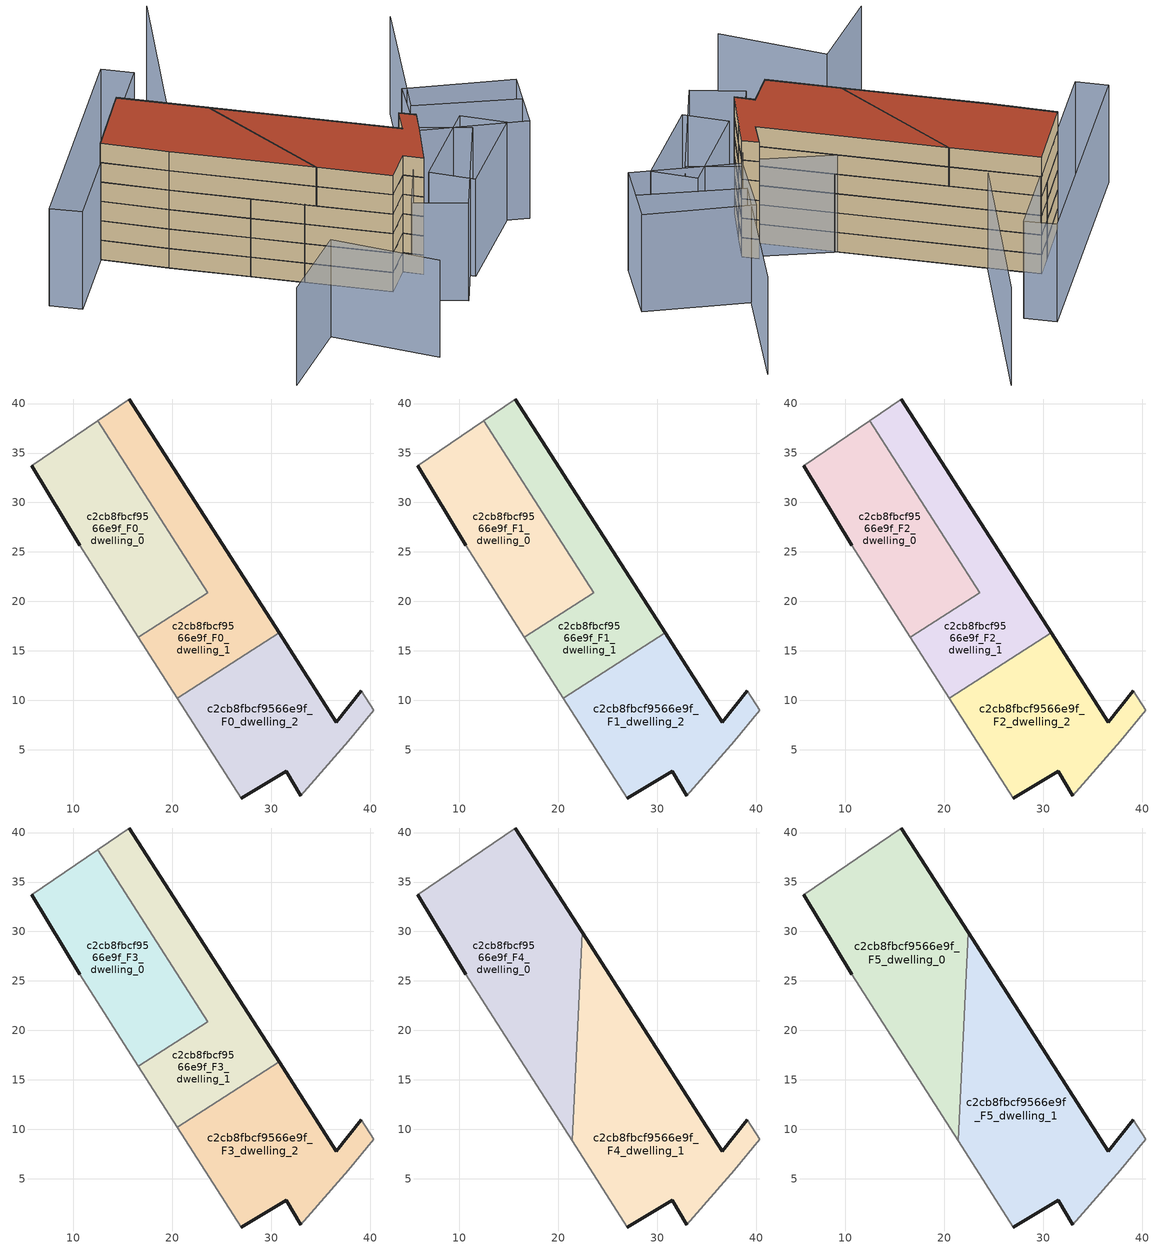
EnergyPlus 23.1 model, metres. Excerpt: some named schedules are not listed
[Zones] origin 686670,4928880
c2cb8fbcf9566e9f_F0_dwelling_0
 floor ground (EU_floor_Construction): 23.59,20.9 12.45,38.26 5.78,33.7 10.64,25.66 16.57,16.39 z0
 wall outside (EU_wall_Construction): 10.64,25.66 5.78,33.7 z0:3
 wall adiabatic (EU_wall_Construction): 5.78,33.7 12.45,38.26 / 16.57,16.39 10.64,25.66 z0:3
 wall to c2cb8fbcf9566e9f_F0_dwelling_1 (EU_wall_Construction): 12.45,38.26 23.59,20.9 16.57,16.39 z0:3
c2cb8fbcf9566e9f_F0_dwelling_1
 floor ground (EU_floor_Construction): 30.8,16.82 15.66,40.46 12.45,38.26 23.59,20.9 16.57,16.39 20.52,10.23 z0
 wall outside (EU_wall_Construction): 15.66,40.46 30.8,16.82 z0:3
 wall adiabatic (EU_wall_Construction): 12.45,38.26 15.66,40.46 / 20.52,10.23 16.57,16.39 z0:3
 wall to c2cb8fbcf9566e9f_F0_dwelling_2 (EU_wall_Construction): 30.8,16.82 20.52,10.23 z0:3
c2cb8fbcf9566e9f_F0_dwelling_2
 floor ground (EU_floor_Construction): 37.79,5.89 40.38,9.02 39.11,10.99 36.59,7.77 30.8,16.82 20.52,10.23 26.98,0.14 31.54,2.83 32.99,0.36 z0
 wall outside (EU_wall_Construction): 30.8,16.82 36.59,7.77 39.11,10.99 / 32.99,0.36 31.54,2.83 26.98,0.14 z0:3
 wall adiabatic (EU_wall_Construction): 39.11,10.99 40.38,9.02 37.79,5.89 32.99,0.36 / 26.98,0.14 20.52,10.23 z0:3
c2cb8fbcf9566e9f_F1_dwelling_0
 floor to c2cb8fbcf9566e9f_F0_dwelling_0 (EU_floor_Construction): 23.59,20.9 12.45,38.26 5.78,33.7 10.64,25.66 16.57,16.39 z3
 wall outside (EU_wall_Construction): 10.64,25.66 5.78,33.7 z3:6
 wall adiabatic (EU_wall_Construction): 5.78,33.7 12.45,38.26 / 16.57,16.39 10.64,25.66 z3:6
 wall to c2cb8fbcf9566e9f_F1_dwelling_1 (EU_wall_Construction): 12.45,38.26 23.59,20.9 16.57,16.39 z3:6
c2cb8fbcf9566e9f_F1_dwelling_1
 floor to c2cb8fbcf9566e9f_F0_dwelling_1 (EU_floor_Construction): 30.8,16.82 15.66,40.46 12.45,38.26 23.59,20.9 16.57,16.39 20.52,10.23 z3
 wall outside (EU_wall_Construction): 15.66,40.46 30.8,16.82 z3:6
 wall adiabatic (EU_wall_Construction): 12.45,38.26 15.66,40.46 / 20.52,10.23 16.57,16.39 z3:6
 wall to c2cb8fbcf9566e9f_F1_dwelling_2 (EU_wall_Construction): 30.8,16.82 20.52,10.23 z3:6
c2cb8fbcf9566e9f_F1_dwelling_2
 floor to c2cb8fbcf9566e9f_F0_dwelling_2 (EU_floor_Construction): 37.79,5.89 40.38,9.02 39.11,10.99 36.59,7.77 30.8,16.82 20.52,10.23 26.98,0.14 31.54,2.83 32.99,0.36 z3
 wall outside (EU_wall_Construction): 30.8,16.82 36.59,7.77 39.11,10.99 / 32.99,0.36 31.54,2.83 26.98,0.14 z3:6
 wall adiabatic (EU_wall_Construction): 39.11,10.99 40.38,9.02 37.79,5.89 32.99,0.36 / 26.98,0.14 20.52,10.23 z3:6
c2cb8fbcf9566e9f_F2_dwelling_0
 floor to c2cb8fbcf9566e9f_F1_dwelling_0 (EU_floor_Construction): 23.59,20.9 12.45,38.26 5.78,33.7 10.64,25.66 16.57,16.39 z6
 wall outside (EU_wall_Construction): 10.64,25.66 5.78,33.7 z6:9
 wall adiabatic (EU_wall_Construction): 5.78,33.7 12.45,38.26 / 16.57,16.39 10.64,25.66 z6:9
 wall to c2cb8fbcf9566e9f_F2_dwelling_1 (EU_wall_Construction): 12.45,38.26 23.59,20.9 16.57,16.39 z6:9
c2cb8fbcf9566e9f_F2_dwelling_1
 floor to c2cb8fbcf9566e9f_F1_dwelling_1 (EU_floor_Construction): 30.8,16.82 15.66,40.46 12.45,38.26 23.59,20.9 16.57,16.39 20.52,10.23 z6
 wall outside (EU_wall_Construction): 15.66,40.46 30.8,16.82 z6:9
 wall adiabatic (EU_wall_Construction): 12.45,38.26 15.66,40.46 / 20.52,10.23 16.57,16.39 z6:9
 wall to c2cb8fbcf9566e9f_F2_dwelling_2 (EU_wall_Construction): 30.8,16.82 20.52,10.23 z6:9
c2cb8fbcf9566e9f_F2_dwelling_2
 floor to c2cb8fbcf9566e9f_F1_dwelling_2 (EU_floor_Construction): 37.79,5.89 40.38,9.02 39.11,10.99 36.59,7.77 30.8,16.82 20.52,10.23 26.98,0.14 31.54,2.83 32.99,0.36 z6
 wall outside (EU_wall_Construction): 30.8,16.82 36.59,7.77 39.11,10.99 / 32.99,0.36 31.54,2.83 26.98,0.14 z6:9
 wall adiabatic (EU_wall_Construction): 39.11,10.99 40.38,9.02 37.79,5.89 32.99,0.36 / 26.98,0.14 20.52,10.23 z6:9
c2cb8fbcf9566e9f_F3_dwelling_0
 floor to c2cb8fbcf9566e9f_F2_dwelling_0 (EU_floor_Construction): 23.59,20.9 12.45,38.26 5.78,33.7 10.64,25.66 16.57,16.39 z9
 wall outside (EU_wall_Construction): 10.64,25.66 5.78,33.7 z9:12
 wall adiabatic (EU_wall_Construction): 5.78,33.7 12.45,38.26 / 16.57,16.39 10.64,25.66 z9:12
 wall to c2cb8fbcf9566e9f_F3_dwelling_1 (EU_wall_Construction): 12.45,38.26 23.59,20.9 16.57,16.39 z9:12
c2cb8fbcf9566e9f_F3_dwelling_1
 floor to c2cb8fbcf9566e9f_F2_dwelling_1 (EU_floor_Construction): 30.8,16.82 15.66,40.46 12.45,38.26 23.59,20.9 16.57,16.39 20.52,10.23 z9
 wall outside (EU_wall_Construction): 15.66,40.46 30.8,16.82 z9:12
 wall adiabatic (EU_wall_Construction): 12.45,38.26 15.66,40.46 / 20.52,10.23 16.57,16.39 z9:12
 wall to c2cb8fbcf9566e9f_F3_dwelling_2 (EU_wall_Construction): 30.8,16.82 20.52,10.23 z9:12
c2cb8fbcf9566e9f_F3_dwelling_2
 floor to c2cb8fbcf9566e9f_F2_dwelling_2 (EU_floor_Construction): 37.79,5.89 40.38,9.02 39.11,10.99 36.59,7.77 30.8,16.82 20.52,10.23 26.98,0.14 31.54,2.83 32.99,0.36 z9
 wall outside (EU_wall_Construction): 30.8,16.82 36.59,7.77 39.11,10.99 / 32.99,0.36 31.54,2.83 26.98,0.14 z9:12
 wall adiabatic (EU_wall_Construction): 39.11,10.99 40.38,9.02 37.79,5.89 32.99,0.36 / 26.98,0.14 20.52,10.23 z9:12
c2cb8fbcf9566e9f_F4_dwelling_0
 floor to c2cb8fbcf9566e9f_F3_dwelling_0 (EU_floor_Construction): 21.94,19.83 22.1,23.23 12.45,38.26 5.78,33.7 10.64,25.66 16.57,16.39 z12
 floor to c2cb8fbcf9566e9f_F3_dwelling_1 (EU_floor_Construction): 21.51,10.86 21.94,19.83 16.57,16.39 20.52,10.23 z12; 22.1,23.23 22.41,29.91 15.66,40.46 12.45,38.26 z12
 floor to c2cb8fbcf9566e9f_F3_dwelling_2 (EU_floor_Construction): 21.41,8.84 21.51,10.86 20.52,10.23 z12
 wall outside (EU_wall_Construction): 15.66,40.46 22.42,29.91 / 10.64,25.66 5.78,33.7 z12:15
 wall to c2cb8fbcf9566e9f_F4_dwelling_1 (EU_wall_Construction): 22.42,29.91 21.41,8.84 z12:15
 wall adiabatic (EU_wall_Construction): 21.41,8.84 10.64,25.66 / 5.78,33.7 15.66,40.46 z12:15
c2cb8fbcf9566e9f_F4_dwelling_1
 floor to c2cb8fbcf9566e9f_F3_dwelling_1 (EU_floor_Construction): 30.8,16.82 22.41,29.91 22.1,23.23 23.59,20.9 21.94,19.83 21.51,10.86 z12
 floor to c2cb8fbcf9566e9f_F3_dwelling_2 (EU_floor_Construction): 37.79,5.89 40.38,9.02 39.11,10.99 36.59,7.77 30.8,16.82 21.51,10.86 21.41,8.84 26.98,0.14 31.54,2.83 32.99,0.36 z12
 floor to c2cb8fbcf9566e9f_F3_dwelling_0 (EU_floor_Construction): 23.59,20.9 22.1,23.23 21.94,19.83 z12
 wall outside (EU_wall_Construction): 22.42,29.91 36.59,7.77 39.11,10.99 / 32.99,0.36 31.54,2.83 26.98,0.14 z12:15
 wall adiabatic (EU_wall_Construction): 26.98,0.14 21.41,8.84 / 39.11,10.99 40.38,9.02 37.79,5.89 32.99,0.36 z12:15
c2cb8fbcf9566e9f_F5_dwelling_0
 floor to c2cb8fbcf9566e9f_F4_dwelling_0 (EU_floor_Construction): 21.41,8.84 22.42,29.91 15.66,40.46 5.78,33.7 10.64,25.66 z15
 wall outside (EU_wall_Construction): 15.66,40.46 22.42,29.91 / 10.64,25.66 5.78,33.7 z15:18
 wall to c2cb8fbcf9566e9f_F5_dwelling_1 (EU_wall_Construction): 22.42,29.91 21.41,8.84 z15:18
 wall adiabatic (EU_wall_Construction): 21.41,8.84 10.64,25.66 / 5.78,33.7 15.66,40.46 z15:18
 roof outside (EU_roof_Construction): 15.66,40.46 22.42,29.91 21.41,8.84 10.64,25.66 5.78,33.7 z18
c2cb8fbcf9566e9f_F5_dwelling_1
 floor to c2cb8fbcf9566e9f_F4_dwelling_1 (EU_floor_Construction): 37.79,5.89 40.38,9.02 39.11,10.99 36.59,7.77 22.42,29.91 21.41,8.84 26.98,0.14 31.54,2.83 32.99,0.36 z15
 wall outside (EU_wall_Construction): 22.42,29.91 36.59,7.77 39.11,10.99 / 32.99,0.36 31.54,2.83 26.98,0.14 z15:18
 wall adiabatic (EU_wall_Construction): 26.98,0.14 21.41,8.84 / 39.11,10.99 40.38,9.02 37.79,5.89 32.99,0.36 z15:18
 roof outside (EU_roof_Construction): 22.42,29.91 36.59,7.77 39.11,10.99 40.38,9.02 37.79,5.89 32.99,0.36 31.54,2.83 26.98,0.14 21.41,8.84 z18
shading: 0.9,-7.49 12.96,-2.02 / 12.96,-2.02 19.32,-16.04 / 56.7,5.29 45.11,14.62 / 45.11,14.62 59.55,32.58 / 40.38,9.02 15.68,29.49 / 15.68,29.49 38.96,57.57 / 50.89,2.46 37.54,-4.86 / 37.54,-4.86 34.42,0.83 / 34.42,0.83 47.76,8.16 / 47.76,8.16 50.89,2.46 / 27.29,-3 41.57,10.28 / 41.57,10.28 46.72,4.75 / 46.72,4.75 32.44,-8.53 / 32.44,-8.53 27.29,-3 / 47.32,18.46 59.72,9.42 / 59.72,9.42 53.28,0.57 / 53.28,0.57 40.88,9.61 / 40.88,9.61 47.32,18.46 / -7.44,30.21 23,50.51 / 23,50.51 25.5,46.76 / 25.5,46.76 -4.94,26.46 / -4.94,26.46 -7.44,30.21 z0:15
[Building]
EU S2 Campaign: North Axis=0; Terrain=City; Solar Distribution=FullExterior
[Site:Location]
Bologna: Latitude=44.5; Longitude=11.25; Time Zone=1; Elevation=37
[SizingPeriod:WeatherFileDays]
AnnualSizingPeriod: Begin Month=1; Begin Day of Month=1; End Month=12; End Day of Month=31; Day of Week for Start Day=Monday; Use Weather File Daylight Saving Period=No; Use Weather File Rain and Snow Indicators=No
[MATERIAL]
EU_InternalMass_Material: Roughness=MediumRough; Thickness=0.1; Conductivity=1; Density=1800; Specific Heat=900; Thermal Absorptance=0.9; Solar Absorptance=0.7; Visible Absorptance=0.7
[MATERIAL:NOMASS] Roughness=MediumRough; Thermal Absorptance=0.9; Solar Absorptance=0.7; Visible Absorptance=0.7
Name | Thermal Resistance
EU_wall_NoMass | 0.905828
EU_roof_NoMass | 0.37593
EU_floor_NoMass | 0.67114
[CONSTRUCTION]
EU_wall_Construction: EU_wall_NoMass
EU_roof_Construction: EU_roof_NoMass
EU_floor_Construction: EU_floor_NoMass
EU_InternalMass_Construction: EU_InternalMass_Material
[ZONE] Type=1; Multiplier=1; Ceiling Height=autocalculate; Floor Area=autocalculate; Part of Total Floor Area=Yes
Name | Volume
c2cb8fbcf9566e9f_F0_dwelling_0; c2cb8fbcf9566e9f_F1_dwelling_0; c2cb8fbcf9566e9f_F2_dwelling_0; c2cb8fbcf9566e9f_F3_dwelling_0 | 508.948
c2cb8fbcf9566e9f_F4_dwelling_0; c2cb8fbcf9566e9f_F5_dwelling_0 | 763.447
c2cb8fbcf9566e9f_F0_dwelling_1; c2cb8fbcf9566e9f_F1_dwelling_1; c2cb8fbcf9566e9f_F2_dwelling_1; c2cb8fbcf9566e9f_F3_dwelling_1 | 508.972
c2cb8fbcf9566e9f_F4_dwelling_1; c2cb8fbcf9566e9f_F5_dwelling_1 | 763.485
c2cb8fbcf9566e9f_F0_dwelling_2; c2cb8fbcf9566e9f_F1_dwelling_2; c2cb8fbcf9566e9f_F2_dwelling_2; c2cb8fbcf9566e9f_F3_dwelling_2 | 508.969
[INTERNALMASS] Construction=EU_InternalMass_Construction
Name | Zone or ZoneList | Surface Area
c2cb8fbcf9566e9f_F0_dwelling_0_EU_InternalMass | c2cb8fbcf9566e9f_F0_dwelling_0 | 169.65
c2cb8fbcf9566e9f_F0_dwelling_1_EU_InternalMass | c2cb8fbcf9566e9f_F0_dwelling_1 | 169.657
c2cb8fbcf9566e9f_F0_dwelling_2_EU_InternalMass | c2cb8fbcf9566e9f_F0_dwelling_2 | 169.655
c2cb8fbcf9566e9f_F1_dwelling_0_EU_InternalMass | c2cb8fbcf9566e9f_F1_dwelling_0 | 169.65
c2cb8fbcf9566e9f_F1_dwelling_1_EU_InternalMass | c2cb8fbcf9566e9f_F1_dwelling_1 | 169.657
c2cb8fbcf9566e9f_F1_dwelling_2_EU_InternalMass | c2cb8fbcf9566e9f_F1_dwelling_2 | 169.655
c2cb8fbcf9566e9f_F2_dwelling_0_EU_InternalMass | c2cb8fbcf9566e9f_F2_dwelling_0 | 169.65
c2cb8fbcf9566e9f_F2_dwelling_1_EU_InternalMass | c2cb8fbcf9566e9f_F2_dwelling_1 | 169.657
c2cb8fbcf9566e9f_F2_dwelling_2_EU_InternalMass | c2cb8fbcf9566e9f_F2_dwelling_2 | 169.655
c2cb8fbcf9566e9f_F3_dwelling_0_EU_InternalMass | c2cb8fbcf9566e9f_F3_dwelling_0 | 169.65
c2cb8fbcf9566e9f_F3_dwelling_1_EU_InternalMass | c2cb8fbcf9566e9f_F3_dwelling_1 | 169.657
c2cb8fbcf9566e9f_F3_dwelling_2_EU_InternalMass | c2cb8fbcf9566e9f_F3_dwelling_2 | 169.655
c2cb8fbcf9566e9f_F4_dwelling_0_EU_InternalMass | c2cb8fbcf9566e9f_F4_dwelling_0 | 254.483
c2cb8fbcf9566e9f_F4_dwelling_1_EU_InternalMass | c2cb8fbcf9566e9f_F4_dwelling_1 | 254.495
c2cb8fbcf9566e9f_F5_dwelling_0_EU_InternalMass | c2cb8fbcf9566e9f_F5_dwelling_0 | 254.483
c2cb8fbcf9566e9f_F5_dwelling_1_EU_InternalMass | c2cb8fbcf9566e9f_F5_dwelling_1 | 254.495
[OTHEREQUIPMENT] Fuel Type=Electricity; Design Level Calculation Method=Watts/Area; Power per Zone Floor Area=1; Fraction Latent=0; Fraction Radiant=0; Fraction Lost=0; Carbon Dioxide Generation Rate=0; EndUse Subcategory=EU_Step8_InternalGains
Name | Zone or ZoneList or Space or SpaceList | Schedule
EU_Step8_InternalGain_c2cb8fbcf9566e9f_F0_dwelling_0_f000 | c2cb8fbcf9566e9f_F0_dwelling_0 | EU_Step8_GainSchedule_c2cb8fbcf9566e9f_F0_dwelling_0_f000
EU_Step8_InternalGain_c2cb8fbcf9566e9f_F0_dwelling_1_f000 | c2cb8fbcf9566e9f_F0_dwelling_1 | EU_Step8_GainSchedule_c2cb8fbcf9566e9f_F0_dwelling_1_f000
EU_Step8_InternalGain_c2cb8fbcf9566e9f_F0_dwelling_2_f000 | c2cb8fbcf9566e9f_F0_dwelling_2 | EU_Step8_GainSchedule_c2cb8fbcf9566e9f_F0_dwelling_2_f000
EU_Step8_InternalGain_c2cb8fbcf9566e9f_F1_dwelling_0_f000 | c2cb8fbcf9566e9f_F1_dwelling_0 | EU_Step8_GainSchedule_c2cb8fbcf9566e9f_F1_dwelling_0_f000
EU_Step8_InternalGain_c2cb8fbcf9566e9f_F1_dwelling_1_f000 | c2cb8fbcf9566e9f_F1_dwelling_1 | EU_Step8_GainSchedule_c2cb8fbcf9566e9f_F1_dwelling_1_f000
EU_Step8_InternalGain_c2cb8fbcf9566e9f_F1_dwelling_2_f000 | c2cb8fbcf9566e9f_F1_dwelling_2 | EU_Step8_GainSchedule_c2cb8fbcf9566e9f_F1_dwelling_2_f000
EU_Step8_InternalGain_c2cb8fbcf9566e9f_F2_dwelling_0_f000 | c2cb8fbcf9566e9f_F2_dwelling_0 | EU_Step8_GainSchedule_c2cb8fbcf9566e9f_F2_dwelling_0_f000
EU_Step8_InternalGain_c2cb8fbcf9566e9f_F2_dwelling_1_f000 | c2cb8fbcf9566e9f_F2_dwelling_1 | EU_Step8_GainSchedule_c2cb8fbcf9566e9f_F2_dwelling_1_f000
EU_Step8_InternalGain_c2cb8fbcf9566e9f_F2_dwelling_2_f000 | c2cb8fbcf9566e9f_F2_dwelling_2 | EU_Step8_GainSchedule_c2cb8fbcf9566e9f_F2_dwelling_2_f000
EU_Step8_InternalGain_c2cb8fbcf9566e9f_F3_dwelling_0_f000 | c2cb8fbcf9566e9f_F3_dwelling_0 | EU_Step8_GainSchedule_c2cb8fbcf9566e9f_F3_dwelling_0_f000
EU_Step8_InternalGain_c2cb8fbcf9566e9f_F3_dwelling_1_f000 | c2cb8fbcf9566e9f_F3_dwelling_1 | EU_Step8_GainSchedule_c2cb8fbcf9566e9f_F3_dwelling_1_f000
EU_Step8_InternalGain_c2cb8fbcf9566e9f_F3_dwelling_2_f000 | c2cb8fbcf9566e9f_F3_dwelling_2 | EU_Step8_GainSchedule_c2cb8fbcf9566e9f_F3_dwelling_2_f000
EU_Step8_InternalGain_c2cb8fbcf9566e9f_F4_dwelling_0_f000 | c2cb8fbcf9566e9f_F4_dwelling_0 | EU_Step8_GainSchedule_c2cb8fbcf9566e9f_F4_dwelling_0_f000
EU_Step8_InternalGain_c2cb8fbcf9566e9f_F4_dwelling_1_f000 | c2cb8fbcf9566e9f_F4_dwelling_1 | EU_Step8_GainSchedule_c2cb8fbcf9566e9f_F4_dwelling_1_f000
EU_Step8_InternalGain_c2cb8fbcf9566e9f_F5_dwelling_0_f000 | c2cb8fbcf9566e9f_F5_dwelling_0 | EU_Step8_GainSchedule_c2cb8fbcf9566e9f_F5_dwelling_0_f000
EU_Step8_InternalGain_c2cb8fbcf9566e9f_F5_dwelling_1_f000 | c2cb8fbcf9566e9f_F5_dwelling_1 | EU_Step8_GainSchedule_c2cb8fbcf9566e9f_F5_dwelling_1_f000
[ZONEVENTILATION:DESIGNFLOWRATE] Schedule=EU_AlwaysOn; Design Flow Rate Calculation Method=AirChanges/Hour; Air Changes per Hour=0.73129; Ventilation Type=Natural; Fan Pressure Rise=0; Fan Total Efficiency=1; Constant Term Coefficient=1; Temperature Term Coefficient=0; Velocity Term Coefficient=0; Velocity Squared Term Coefficient=0; Minimum Indoor Temperature=-100; Maximum Indoor Temperature=100; Delta Temperature=-100; Minimum Outdoor Temperature=-100; Maximum Outdoor Temperature=100; Maximum Wind Speed=40
Name | Zone or ZoneList or Space or SpaceList
EU_ConstantAir_c2cb8fbcf9566e9f_F0_dwelling_0 | c2cb8fbcf9566e9f_F0_dwelling_0
EU_ConstantAir_c2cb8fbcf9566e9f_F0_dwelling_1 | c2cb8fbcf9566e9f_F0_dwelling_1
EU_ConstantAir_c2cb8fbcf9566e9f_F0_dwelling_2 | c2cb8fbcf9566e9f_F0_dwelling_2
EU_ConstantAir_c2cb8fbcf9566e9f_F1_dwelling_0 | c2cb8fbcf9566e9f_F1_dwelling_0
EU_ConstantAir_c2cb8fbcf9566e9f_F1_dwelling_1 | c2cb8fbcf9566e9f_F1_dwelling_1
EU_ConstantAir_c2cb8fbcf9566e9f_F1_dwelling_2 | c2cb8fbcf9566e9f_F1_dwelling_2
EU_ConstantAir_c2cb8fbcf9566e9f_F2_dwelling_0 | c2cb8fbcf9566e9f_F2_dwelling_0
EU_ConstantAir_c2cb8fbcf9566e9f_F2_dwelling_1 | c2cb8fbcf9566e9f_F2_dwelling_1
EU_ConstantAir_c2cb8fbcf9566e9f_F2_dwelling_2 | c2cb8fbcf9566e9f_F2_dwelling_2
EU_ConstantAir_c2cb8fbcf9566e9f_F3_dwelling_0 | c2cb8fbcf9566e9f_F3_dwelling_0
EU_ConstantAir_c2cb8fbcf9566e9f_F3_dwelling_1 | c2cb8fbcf9566e9f_F3_dwelling_1
EU_ConstantAir_c2cb8fbcf9566e9f_F3_dwelling_2 | c2cb8fbcf9566e9f_F3_dwelling_2
EU_ConstantAir_c2cb8fbcf9566e9f_F4_dwelling_0 | c2cb8fbcf9566e9f_F4_dwelling_0
EU_ConstantAir_c2cb8fbcf9566e9f_F4_dwelling_1 | c2cb8fbcf9566e9f_F4_dwelling_1
EU_ConstantAir_c2cb8fbcf9566e9f_F5_dwelling_0 | c2cb8fbcf9566e9f_F5_dwelling_0
EU_ConstantAir_c2cb8fbcf9566e9f_F5_dwelling_1 | c2cb8fbcf9566e9f_F5_dwelling_1
[HVACTEMPLATE:THERMOSTAT] Constant Heating Setpoint=20; Constant Cooling Setpoint=50
EU_HeatOnly_c2cb8fbcf9566e9f_F0_dwelling_0; EU_HeatOnly_c2cb8fbcf9566e9f_F0_dwelling_1; EU_HeatOnly_c2cb8fbcf9566e9f_F0_dwelling_2; EU_HeatOnly_c2cb8fbcf9566e9f_F1_dwelling_0; EU_HeatOnly_c2cb8fbcf9566e9f_F1_dwelling_1; EU_HeatOnly_c2cb8fbcf9566e9f_F1_dwelling_2; EU_HeatOnly_c2cb8fbcf9566e9f_F2_dwelling_0; EU_HeatOnly_c2cb8fbcf9566e9f_F2_dwelling_1; EU_HeatOnly_c2cb8fbcf9566e9f_F2_dwelling_2; EU_HeatOnly_c2cb8fbcf9566e9f_F3_dwelling_0; EU_HeatOnly_c2cb8fbcf9566e9f_F3_dwelling_1; EU_HeatOnly_c2cb8fbcf9566e9f_F3_dwelling_2; EU_HeatOnly_c2cb8fbcf9566e9f_F4_dwelling_0; EU_HeatOnly_c2cb8fbcf9566e9f_F4_dwelling_1; EU_HeatOnly_c2cb8fbcf9566e9f_F5_dwelling_0; EU_HeatOnly_c2cb8fbcf9566e9f_F5_dwelling_1
